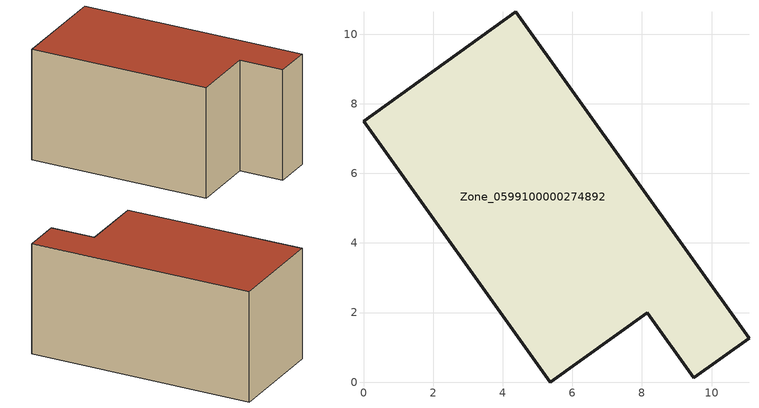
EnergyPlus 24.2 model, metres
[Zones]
Zone_0599100000274892
 floor ground (C_G): 0,7.5 4.38,10.64 11.08,1.26 9.49,0.13 8.15,1.99 5.37,0 z0
 wall outside (C_F): 4.38,10.64 0,7.5 5.37,0 8.15,1.99 9.49,0.13 11.08,1.26 4.38,10.64 z0:5.72
 roof outside (C_R): 11.08,1.26 4.38,10.64 0,7.5 5.37,0 8.15,1.99 9.49,0.13 z5.72
[BUILDING]
Pand.0599100000274892: North Axis=0; Terrain=City; Loads Convergence Tolerance Value=0.04; Temperature Convergence Tolerance Value=0.4; Solar Distribution=FullExterior; Maximum Number of Warmup Days=25; Minimum Number of Warmup Days=1
[Site:Location]
Rotterdam.The.Hague.AP_ZH_NLD Design_Conditions: Latitude=51.96; Longitude=4.45; Time Zone=1; Elevation=-4.5
[SITE:GROUNDTEMPERATURE:BUILDINGSURFACE]
18, 18, 18, 18, 18, 18, 18, 18, 18, 18, 18, 18
[MATERIAL] Thermal Absorptance=0.9; Solar Absorptance=0.7; Visible Absorptance=0.7
Name | Roughness | Thickness | Conductivity | Density | Specific Heat
G.TI.1975-1991 | MediumSmooth | 0.15 | 0.288461 | 540 | 1210
F.TI.1975-1991 | Rough | 0.3 | 0.230769 | 1920 | 840
R.TI.1975-1991 | MediumRough | 0.2 | 0.153846 | 1500 | 1000
[CONSTRUCTION]
C_G: G.TI.1975-1991
C_F: F.TI.1975-1991
C_R: R.TI.1975-1991
[ZONE]
Zone_0599100000274892: Type=1; Multiplier=1; Ceiling Height=Autocalculate; Volume=Autocalculate; Floor Area=autocalculate; Part of Total Floor Area=Yes
[ZONEINFILTRATION:DESIGNFLOWRATE]
Infil_Zone_0599100000274892: Zone or ZoneList or Space or SpaceList=Zone_0599100000274892; Schedule=AlwaysOn; Design Flow Rate Calculation Method=Flow/Area; Flow Rate per Floor Area=0.003; Constant Term Coefficient=1; Temperature Term Coefficient=0; Velocity Term Coefficient=0; Velocity Squared Term Coefficient=0
[HVACTEMPLATE:ZONE:IDEALLOADSAIRSYSTEM]
Zone_0599100000274892: Maximum Heating Supply Air Temperature=50; Minimum Cooling Supply Air Temperature=13; Maximum Heating Supply Air Humidity Ratio=0.0156; Minimum Cooling Supply Air Humidity Ratio=0.0077; Heating Limit=NoLimit; Cooling Limit=NoLimit; Dehumidification Control Type=ConstantSensibleHeatRatio; Cooling Sensible Heat Ratio=0.7; Dehumidification Setpoint=60; Humidification Control Type=None; Humidification Setpoint=30; Outdoor Air Method=None; Outdoor Air Flow Rate per Person=0.00944; Outdoor Air Flow Rate per Zone Floor Area=0; Outdoor Air Flow Rate per Zone=0; Demand Controlled Ventilation Type=None; Outdoor Air Economizer Type=NoEconomizer; Heat Recovery Type=None; Sensible Heat Recovery Effectiveness=0.7; Latent Heat Recovery Effectiveness=0.65
[ZONECONTROL:THERMOSTAT]
ThermostatControl_Zone_0599100000274892: Zone or ZoneList=Zone_0599100000274892; Control Type Schedule=DualSetpointControlType; Control 1=Thermostat_Zone_0599100000274892; Temperature Difference Between Cutout And Setpoint=0
[THERMOSTATSETPOINT:DUALSETPOINT]
Thermostat_Zone_0599100000274892: Heating Setpoint Temperature Schedule=HeatingSetpoint_Zone_0599100000274892; Cooling Setpoint Temperature Schedule=CoolingSetpoint_Zone_0599100000274892
[SCHEDULE:COMPACT]
HeatingSetpoint_Zone_0599100000274892: Through: 12/31, For: AllDays, Until: 24:00, 21
CoolingSetpoint_Zone_0599100000274892: Through: 12/31, For: AllDays, Until: 24:00, 24
DualSetpointControlType: Through: 12/31, For: AllDays, Until: 24:00, 4
AlwaysOn: Through: 12/31, For: AllDays, Until: 24:00, 1
